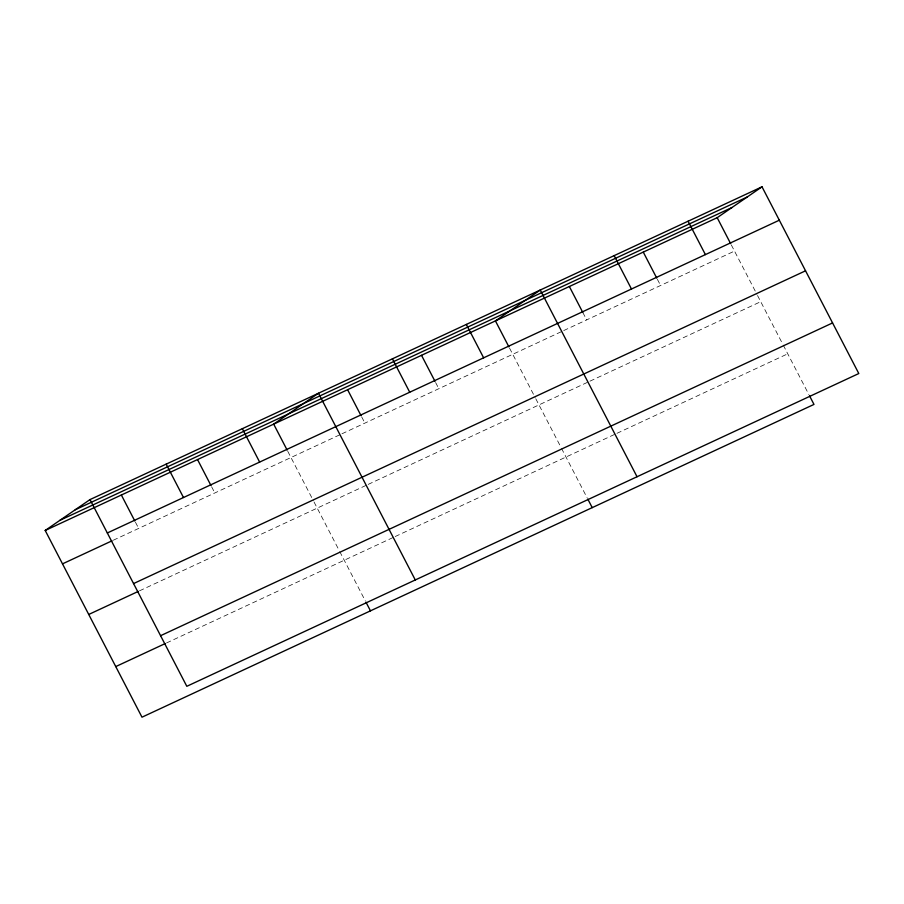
<?xml version="1.0" encoding="UTF-8"?>
<svg xmlns="http://www.w3.org/2000/svg" width="904" height="904" viewBox="0 0 904 904"><rect width="100%" height="100%" fill="white"/><g stroke="black" fill="none" stroke-linecap="round" stroke-linejoin="round"><path stroke-width="0.68" stroke-dasharray="4.52 3.39" d="M113.282 540.23L340.695 434.383M341.961 433.784L562.446 331.169M563.723 330.57L734.5 251.086M139.51 590.832L366.922 484.985M368.199 484.386L588.673 381.77M589.95 381.172L760.727 301.687M166.528 642.959L393.941 537.112M395.217 536.524L615.703 433.897M616.98 433.31L787.757 353.814M731.302 244.905L756.897 294.275M757.529 295.518L782.604 343.893M783.248 345.125L808.865 394.551M657.377 279.302L660.587 285.494M582.82 312.479L586.662 319.892M509.54 348.119L535.134 397.5M535.778 398.732L560.853 447.107M561.497 448.35L587.103 497.765M435.615 382.516L438.824 388.709M361.702 416.925L364.911 423.106M287.777 451.333L313.372 500.714M314.016 501.946L339.09 550.321M339.734 551.564L365.352 600.979M211.626 486.781L214.824 492.962M135.464 522.229L138.662 528.411"/><path stroke-width="1.36" d="M809.509 395.782L813.984 404.416L141.984 717.188L45.2 530.467L90.016 499.584L762.015 186.812L858.8 373.533L186.812 686.305L90.016 499.584M45.2 530.467L717.188 217.694L762.015 186.812M75.224 509.777L747.224 197.004M59.992 520.275L731.98 207.502M107.327 532.976L779.316 220.203M62.512 563.859L112.017 540.818M133.555 583.577L805.543 270.804M88.739 614.46L138.244 591.419M160.573 635.704L832.573 322.931M115.757 666.587L165.262 643.546M717.188 217.694L730.658 243.662M688.091 221.209L705.402 254.6M643.275 252.103L656.733 278.07M614.166 255.617L631.478 289.009M569.351 286.5L582.82 312.479M637.037 476.747L540.253 290.026L495.437 320.909L508.895 346.876M587.747 498.997L592.222 507.63M466.328 324.423L483.64 357.814M421.513 355.317L434.982 381.285M392.415 358.832L409.727 392.223M347.599 389.714L361.058 415.693M415.286 579.961L318.49 393.24L273.675 424.123L287.144 450.09M365.984 602.211L370.471 610.844M242.34 428.688L259.64 462.08M197.524 459.571L210.982 485.538M166.178 464.136L183.489 497.528M121.362 495.019L134.82 520.986"/></g></svg>
